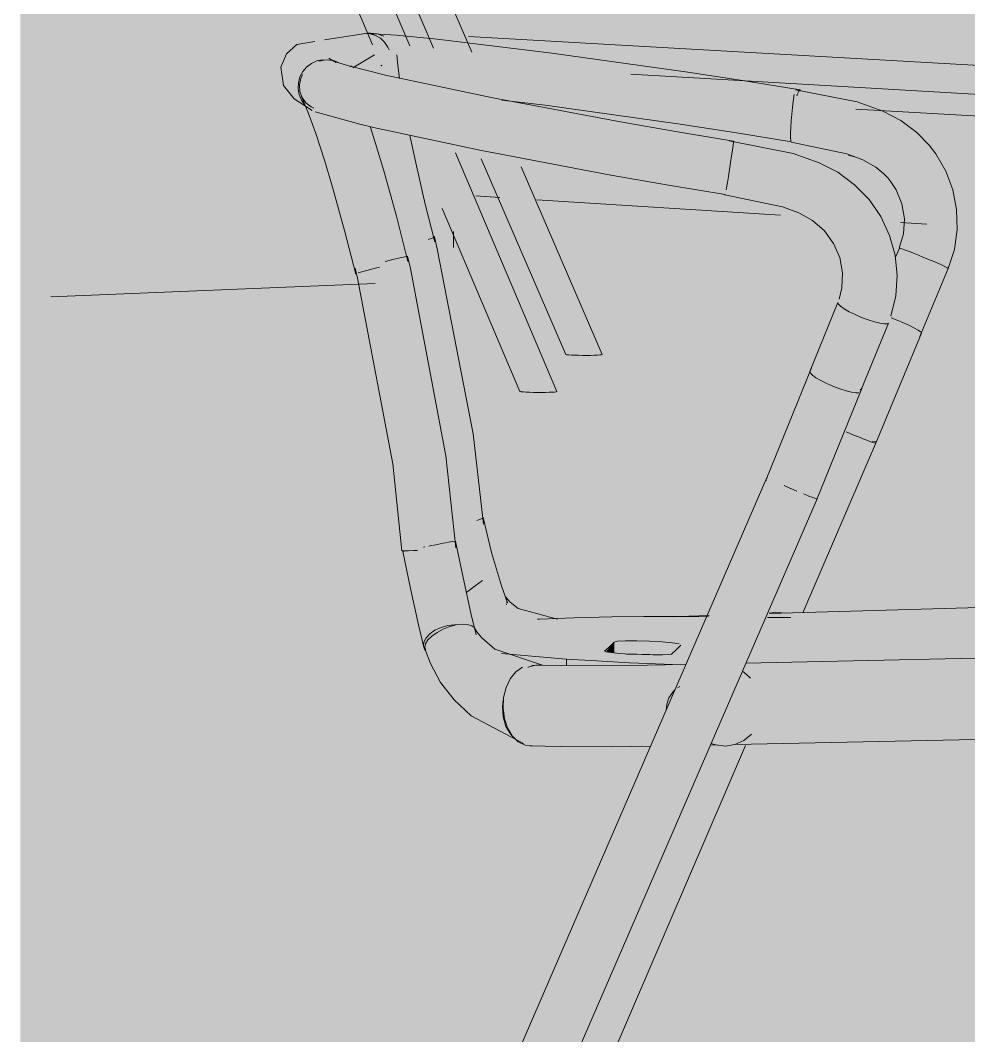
# Model space of a CAD drawing. Header units: inches. Extents: x 30764 to 30770, y -4780 to 4478.
# Drawn here: x 30767.3088 to 30767.34035, y 59.91082 to 59.9446 of the extents above; entities that cross this region are included whole.
import ezdxf

# ---------------------------------------------------------------- set-up
doc = ezdxf.new("R2010")
doc.units = ezdxf.units.IN
doc.header["$MEASUREMENT"] = 0
doc.linetypes.add('Dash 1_16_', pattern=[0.125, 0.0625, -0.0625])
for name, color, linetype, lineweight in [('A-FLOR', 192, 'Continuous', 13), ('A-FLOR-CLRS', 90, 'Dash 1_16_', 9), ('A-GLAZ-CURT', 52, 'Continuous', 9), ('I-FURN', 30, 'Continuous', 9), ('Q-CASE', 31, 'Continuous', 9)]:
    doc.layers.add(name, color=color, linetype=linetype, lineweight=lineweight)

msp = doc.modelspace()

# ---------------------------------------------------------------- hatches: boundary and pattern name
at = {"layer": 'A-FLOR', "lineweight": 5}
h = msp.add_hatch(color=256, dxfattribs=at)
h.paths.add_polyline_path([(30767.382117, 59.939724), (30767.38202, 59.940735), (30767.372515, 59.941277), (30767.372602, 59.940277), (30767.382063, 59.939728)], flags=0)
h.paths.add_polyline_path([(30767.362094, 59.940887), (30767.362094, 59.941872), (30767.359145, 59.942041), (30767.358755, 59.941081), (30767.359545, 59.941035)], flags=0)
h.paths.add_polyline_path([(30767.356632, 59.941204), (30767.357009, 59.942163), (30767.348589, 59.942643), (30767.348716, 59.941664), (30767.356605, 59.941206)], flags=0)
h.paths.add_polyline_path([(30767.34663, 59.941785), (30767.346481, 59.942764), (30767.32371, 59.944064), (30767.323975, 59.943448), (30767.328857, 59.942839), (30767.329565, 59.942776), (30767.346578, 59.941788)], flags=0)
at = {"layer": 'A-GLAZ-CURT', "lineweight": 5, "transparency": 33554458}
msp.add_hatch(color=256, dxfattribs=at).paths.add_polyline_path([(30767.308803, 59.867912), (30767.363064, 59.872536), (30767.363064, 60.079115), (30767.308803, 60.081986), (30767.308803, 59.872348)], flags=0)
at = {"layer": 'I-FURN', "lineweight": 5}
h = msp.add_hatch(color=256, dxfattribs=at)
h.paths.add_polyline_path([(30767.327644, 59.93345), (30767.328158, 59.933475), (30767.325432, 59.939726), (30767.324754, 59.939835), (30767.327508, 59.93345)], flags=0)
h.paths.add_polyline_path([(30767.323817, 59.943539), (30767.320976, 59.950048), (30767.32035, 59.950047), (30767.323124, 59.943616), (30767.323801, 59.943541)], flags=0)
h.paths.add_polyline_path([(30767.319967, 59.952467), (30767.318181, 59.956525), (30767.317658, 59.956288), (30767.319317, 59.952496), (30767.319961, 59.952468)], flags=0)
h = msp.add_hatch(color=256, dxfattribs=at)
h.paths.add_polyline_path([(30767.327508, 59.93345), (30767.324697, 59.939873), (30767.324155, 59.939967), (30767.32699, 59.933472), (30767.327375, 59.933452)], flags=0)
h.paths.add_polyline_path([(30767.323124, 59.943616), (30767.320308, 59.950061), (30767.319797, 59.950072), (30767.322601, 59.943666), (30767.323047, 59.943623)], flags=0)
h.paths.add_polyline_path([(30767.319294, 59.952497), (30767.317658, 59.956288), (30767.317192, 59.956112), (30767.318751, 59.95252), (30767.319271, 59.952498)], flags=0)
h = msp.add_hatch(color=256, dxfattribs=at)
h.paths.add_polyline_path([(30767.326007, 59.932217), (30767.322545, 59.940336), (30767.322389, 59.940332), (30767.322884, 59.93823), (30767.32547, 59.93224), (30767.325871, 59.932219)], flags=0)
h.paths.add_polyline_path([(30767.320526, 59.943783), (30767.32108, 59.943817), (30767.316084, 59.955577), (30767.315965, 59.955488), (30767.315978, 59.955441), (30767.315634, 59.955321), (30767.320522, 59.943792)], flags=0)
h = msp.add_hatch(color=256, dxfattribs=at)
h.paths.add_polyline_path([(30767.326145, 59.932217), (30767.326653, 59.932243), (30767.323253, 59.94018), (30767.32256, 59.940332), (30767.326007, 59.932217)], flags=0)
h.paths.add_polyline_path([(30767.321765, 59.943747), (30767.316642, 59.955727), (30767.316248, 59.955549), (30767.316204, 59.955628), (30767.316096, 59.955549), (30767.321081, 59.943814), (30767.321752, 59.943748)], flags=0)
for points in [[(30767.318053, 59.942521), (30767.318181, 59.942859), (30767.318198, 59.942891), (30767.318328, 59.943044), (30767.318486, 59.943163), (30767.318666, 59.943244), (30767.319041, 59.943278), (30767.319004, 59.943312), (30767.318534, 59.943639), (30767.318599, 59.943906), (30767.319285, 59.94408), (30767.318928, 59.944053), (30767.318483, 59.943987), (30767.317842, 59.943678), (30767.317587, 59.943175), (30767.317517, 59.942897), (30767.317577, 59.942855)], [(30767.319777, 59.943054), (30767.320288, 59.943304), (30767.320596, 59.943446), (30767.320771, 59.943112), (30767.320868, 59.943135), (30767.320877, 59.943245), (30767.321027, 59.943567), (30767.321073, 59.94359), (30767.32092, 59.943869), (30767.320633, 59.944089), (30767.320622, 59.944096), (30767.320445, 59.94415), (30767.319115, 59.944044), (30767.318599, 59.943906), (30767.318534, 59.943639), (30767.319064, 59.943275), (30767.319383, 59.943194), (30767.319776, 59.943054)], [(30767.323148, 59.942967), (30767.32314, 59.943418), (30767.323077, 59.943618), (30767.322981, 59.943782), (30767.322857, 59.9439), (30767.322714, 59.943963), (30767.320724, 59.944133), (30767.320666, 59.944114), (30767.320622, 59.944096), (30767.320853, 59.943933), (30767.321024, 59.943712), (30767.321098, 59.943633), (30767.321127, 59.943693), (30767.321143, 59.943618), (30767.321246, 59.943526), (30767.321408, 59.943116), (30767.323071, 59.942975)], [(30767.331047, 59.941932), (30767.331095, 59.942565), (30767.331046, 59.942838), (30767.33102, 59.942871), (30767.325202, 59.943671), (30767.322714, 59.943963), (30767.322857, 59.9439), (30767.322998, 59.943752), (30767.323094, 59.943565), (30767.323154, 59.943285), (30767.323164, 59.942966), (30767.328204, 59.942339), (30767.329724, 59.942121)], [(30767.320079, 59.941974), (30767.320138, 59.942201), (30767.320312, 59.942499), (30767.320375, 59.942578), (30767.320537, 59.942704), (30767.320713, 59.942775), (30767.320892, 59.942786), (30767.318859, 59.943283), (30767.318666, 59.943244), (30767.318486, 59.943163), (30767.318328, 59.943044), (30767.318181, 59.942859), (30767.318087, 59.942649), (30767.318087, 59.942511), (30767.3181, 59.942507), (30767.318132, 59.942497), (30767.318905, 59.942264)], [(30767.32082, 59.943059), (30767.320858, 59.943117), (30767.320771, 59.943112)], [(30767.32283, 59.94235), (30767.322885, 59.942393), (30767.323004, 59.942552), (30767.323117, 59.942841), (30767.323148, 59.942967), (30767.32136, 59.943119), (30767.321443, 59.942653), (30767.322745, 59.942369)], [(30767.318303, 59.941727), (30767.31827, 59.941784), (30767.318155, 59.941944), (30767.318078, 59.942126), (30767.318052, 59.942494), (30767.318044, 59.942528), (30767.317517, 59.942897), (30767.317486, 59.94282), (30767.317562, 59.942436), (30767.317777, 59.942131), (30767.318122, 59.941839), (30767.31828, 59.941741)], [(30767.328329, 59.940323), (30767.328437, 59.940768), (30767.328591, 59.941096), (30767.32875, 59.941217), (30767.323174, 59.94229), (30767.320892, 59.942786), (30767.320713, 59.942775), (30767.320537, 59.942704), (30767.320312, 59.942499), (30767.320239, 59.942407), (30767.320138, 59.942201), (30767.320079, 59.941974), (30767.324532, 59.94104), (30767.327348, 59.940506)], [(30767.328471, 59.939441), (30767.328403, 59.939469), (30767.328349, 59.939557), (30767.328297, 59.939879), (30767.328329, 59.940323), (30767.322475, 59.941452), (30767.320079, 59.941974), (30767.320067, 59.941743), (30767.3201, 59.941523), (30767.320179, 59.941328), (30767.320355, 59.941131), (30767.320445, 59.941067), (30767.320614, 59.941018), (30767.324534, 59.940187), (30767.327349, 59.93965)], [(30767.337115, 59.940823), (30767.337435, 59.941492), (30767.337506, 59.94157), (30767.33608, 59.94204), (30767.334584, 59.942273), (30767.334515, 59.941903), (30767.334469, 59.941476), (30767.335817, 59.941251)], [(30767.319968, 59.936148), (30767.320015, 59.936179), (30767.320068, 59.936199), (30767.320034, 59.936374), (30767.320112, 59.936391), (30767.32013, 59.936396), (30767.32071, 59.936536), (30767.319931, 59.939395), (30767.319535, 59.940621), (30767.319247, 59.941369), (30767.318702, 59.941566), (30767.318305, 59.941853), (30767.318243, 59.941869), (30767.318667, 59.940746), (30767.319212, 59.938968), (30767.319837, 59.936654), (30767.319964, 59.936162)], [(30767.334442, 59.94056), (30767.334426, 59.940785), (30767.334488, 59.941387), (30767.331047, 59.941932), (30767.330903, 59.941343), (30767.330796, 59.941154), (30767.330749, 59.941144), (30767.334436, 59.940561)], [(30767.320975, 59.936442), (30767.321007, 59.93645), (30767.320981, 59.936588), (30767.321339, 59.936669), (30767.321414, 59.936534), (30767.321387, 59.93668), (30767.321493, 59.936704), (30767.321539, 59.936557), (30767.321645, 59.936571), (30767.321607, 59.936729), (30767.321651, 59.936748), (30767.320932, 59.939423), (30767.320425, 59.941062), (30767.319265, 59.941325), (30767.319674, 59.940198), (30767.320012, 59.939115), (30767.320531, 59.93723), (30767.320727, 59.93653), (30767.320951, 59.936581)], [(30767.336828, 59.939957), (30767.336847, 59.940094), (30767.337115, 59.940823), (30767.335817, 59.941251), (30767.334469, 59.941476), (30767.334438, 59.940573), (30767.334445, 59.940546), (30767.33544, 59.940342), (30767.336826, 59.939957)], [(30767.339673, 59.936341), (30767.339976, 59.937871), (30767.33962, 59.939478), (30767.338804, 59.940699), (30767.33852, 59.940943), (30767.337481, 59.941558), (30767.337292, 59.941218), (30767.337115, 59.940823), (30767.3384, 59.939833), (30767.339021, 59.938337), (30767.33881, 59.936732), (30767.339633, 59.936367)], [(30767.332396, 59.939633), (30767.332531, 59.940577), (30767.328673, 59.941186), (30767.328511, 59.940953), (30767.328375, 59.940553), (30767.328329, 59.940323), (30767.330336, 59.939972)], [(30767.33881, 59.936732), (30767.339021, 59.938337), (30767.3384, 59.939833), (30767.337115, 59.940823), (30767.336828, 59.940006), (30767.336848, 59.939942), (30767.337754, 59.939244), (30767.338192, 59.938101), (30767.338074, 59.93701), (30767.338602, 59.936817), (30767.338673, 59.936788)], [(30767.332232, 59.938802), (30767.332227, 59.939029), (30767.332296, 59.93902), (30767.332396, 59.939633), (30767.328329, 59.940323), (30767.328297, 59.939879), (30767.328349, 59.939557), (30767.328403, 59.939469), (30767.328471, 59.939441), (30767.332231, 59.938803)], [(30767.334988, 59.938873), (30767.33538, 59.939843), (30767.333906, 59.940322), (30767.332528, 59.940533), (30767.332502, 59.940342), (30767.332341, 59.940381), (30767.332255, 59.939539), (30767.333646, 59.93931)], [(30767.33538, 59.939843), (30767.335383, 59.939854), (30767.333906, 59.940322)], [(30767.336605, 59.940031), (30767.336323, 59.940124), (30767.336349, 59.940094)], [(30767.337544, 59.934495), (30767.337683, 59.934526), (30767.337974, 59.936081), (30767.337587, 59.937711), (30767.336728, 59.938957), (30767.336045, 59.939406), (30767.33538, 59.939843), (30767.334988, 59.938873), (30767.336325, 59.937866), (30767.336984, 59.936345), (30767.33679, 59.934714), (30767.3374, 59.934518)], [(30767.334703, 59.938191), (30767.334988, 59.938873), (30767.333646, 59.93931), (30767.332255, 59.939539), (30767.33223, 59.939115), (30767.332308, 59.939091), (30767.332233, 59.938793), (30767.332981, 59.938662), (30767.334567, 59.938237)], [(30767.323619, 59.930755), (30767.323872, 59.930838), (30767.323288, 59.934126), (30767.32258, 59.937391), (30767.32235, 59.937301), (30767.322626, 59.936233), (30767.323274, 59.932992), (30767.323571, 59.931068)], [(30767.337935, 59.934638), (30767.33881, 59.936732), (30767.338049, 59.93701), (30767.337939, 59.936689), (30767.337905, 59.936639), (30767.338024, 59.935911), (30767.337968, 59.935529), (30767.337778, 59.934701), (30767.33792, 59.934644)], [(30767.322014, 59.929952), (30767.32296, 59.930101), (30767.322386, 59.933437), (30767.321687, 59.936748), (30767.320951, 59.936581), (30767.320975, 59.936442), (30767.320785, 59.936388), (30767.321581, 59.932468), (30767.321729, 59.931609)], [(30767.338687, 59.934106), (30767.338758, 59.934228), (30767.33879, 59.934228), (30767.339673, 59.936341), (30767.3394, 59.936479), (30767.33881, 59.936732), (30767.337935, 59.934638), (30767.338146, 59.934548), (30767.338078, 59.934384), (30767.338674, 59.934113)], [(30767.32121, 59.929842), (30767.322014, 59.929952), (30767.321446, 59.933256), (30767.320748, 59.936388), (30767.320527, 59.936332), (30767.320476, 59.936473), (30767.320309, 59.936436), (30767.320327, 59.936278), (30767.319991, 59.936162), (30767.320739, 59.932468), (30767.321196, 59.929843)], [(30767.335851, 59.93242), (30767.33679, 59.934714), (30767.336212, 59.934999), (30767.336019, 59.935155), (30767.335983, 59.935155), (30767.335082, 59.932866), (30767.335274, 59.932708), (30767.335711, 59.932481)], [(30767.336605, 59.9322), (30767.336744, 59.932231), (30767.337641, 59.934498), (30767.3374, 59.934518), (30767.33679, 59.934714), (30767.335851, 59.93242), (30767.33646, 59.932222)], [(30767.336409, 59.930849), (30767.337976, 59.934622), (30767.337778, 59.934701), (30767.337697, 59.934391), (30767.33629, 59.930899), (30767.336339, 59.930879)], [(30767.337261, 59.930528), (30767.338758, 59.934228), (30767.338382, 59.93444), (30767.337976, 59.934622), (30767.336409, 59.930849), (30767.337224, 59.930535)], [(30767.334434, 59.929018), (30767.335851, 59.932503), (30767.335448, 59.932702), (30767.335183, 59.932899), (30767.335127, 59.932979), (30767.333668, 59.929387), (30767.33372, 59.929312), (30767.333742, 59.929343), (30767.333841, 59.929253), (30767.333866, 59.92928), (30767.334433, 59.929018)], [(30767.323988, 59.927771), (30767.32406, 59.927783), (30767.324038, 59.927974), (30767.324188, 59.928063), (30767.324074, 59.929338), (30767.323872, 59.930838), (30767.323724, 59.930781), (30767.323619, 59.930755), (30767.323723, 59.930006), (30767.323934, 59.928231)], [(30767.321591, 59.926947), (30767.321894, 59.926957), (30767.321892, 59.927002), (30767.322319, 59.927113), (30767.322136, 59.929006), (30767.322014, 59.929952), (30767.321197, 59.929838), (30767.321455, 59.927544), (30767.321518, 59.926948)], [(30767.322321, 59.927089), (30767.323266, 59.927272), (30767.323102, 59.929005), (30767.32296, 59.930101), (30767.322244, 59.929986), (30767.322014, 59.929952), (30767.322206, 59.928468), (30767.322319, 59.927113)], [(30767.318398, 59.892006), (30767.334369, 59.928894), (30767.333692, 59.929233), (30767.333602, 59.929288), (30767.318493, 59.894392), (30767.317507, 59.892081), (30767.317663, 59.892047), (30767.318182, 59.892011)], [(30767.318618, 59.892005), (30767.319416, 59.892055), (30767.319458, 59.892073), (30767.335236, 59.928616), (30767.334964, 59.928677), (30767.334808, 59.928726), (30767.334798, 59.92873), (30767.334367, 59.928889), (30767.318398, 59.892006)], [(30767.324856, 59.924958), (30767.324987, 59.925205), (30767.324581, 59.926442), (30767.324163, 59.928026), (30767.324147, 59.927804), (30767.324046, 59.927781), (30767.323965, 59.92795), (30767.324285, 59.925657), (30767.324425, 59.925386), (30767.324614, 59.925159), (30767.324855, 59.924958)], [(30767.323911, 59.924378), (30767.32326, 59.92727), (30767.323134, 59.927231), (30767.32313, 59.927031), (30767.323051, 59.927231), (30767.322979, 59.927218), (30767.322979, 59.927019), (30767.322468, 59.926991), (30767.323024, 59.924461), (30767.323685, 59.924499), (30767.32389, 59.924398), (30767.323908, 59.924383)], [(30767.322217, 59.923774), (30767.322229, 59.923913), (30767.3223, 59.924054), (30767.322424, 59.924188), (30767.322799, 59.924399), (30767.323024, 59.924461), (30767.322447, 59.926985), (30767.321528, 59.926925), (30767.322209, 59.923812)], [(30767.324987, 59.925205), (30767.324987, 59.925284), (30767.324455, 59.926985), (30767.324743, 59.925949), (30767.324984, 59.925215)], [(30767.32482, 59.923539), (30767.325277, 59.923806), (30767.32565, 59.924144), (30767.326033, 59.924678), (30767.325983, 59.924678), (30767.325362, 59.924714), (30767.324725, 59.925066), (30767.324567, 59.925213), (30767.324335, 59.925558), (30767.324239, 59.925783), (30767.324176, 59.925955), (30767.32365, 59.925562), (30767.323975, 59.924297), (30767.324342, 59.923876), (30767.324622, 59.923668), (30767.324818, 59.923541)], [(30767.325934, 59.92467), (30767.325968, 59.924678), (30767.326151, 59.924717), (30767.325381, 59.925022), (30767.324974, 59.925384), (30767.324987, 59.925337), (30767.324997, 59.925065), (30767.324968, 59.925032), (30767.324989, 59.924894), (30767.325423, 59.924699), (30767.325867, 59.924674)], [(30767.337297, 59.924704), (30767.339619, 59.924753), (30767.342299, 59.924821), (30767.348334, 59.925192), (30767.348274, 59.925272), (30767.333714, 59.924851), (30767.333664, 59.924739), (30767.337382, 59.924705)], [(30767.3317, 59.924755), (30767.331719, 59.924797), (30767.331156, 59.924758)], [(30767.333717, 59.924856), (30767.334263, 59.924874), (30767.333934, 59.924904), (30767.333721, 59.924864)], [(30767.322304, 59.923608), (30767.322276, 59.923812), (30767.322335, 59.923934), (30767.322497, 59.924112), (30767.32287, 59.924343), (30767.323087, 59.924469), (30767.322799, 59.924399), (30767.322424, 59.924188), (30767.322247, 59.923949), (30767.322221, 59.923812), (30767.322249, 59.92369), (30767.322285, 59.923627)], [(30767.324846, 59.921768), (30767.324991, 59.922452), (30767.325136, 59.922731), (30767.325217, 59.922723), (30767.325456, 59.922944), (30767.325743, 59.923116), (30767.325949, 59.923161), (30767.324761, 59.923481), (30767.323974, 59.923959), (30767.323468, 59.924504), (30767.323471, 59.924479), (30767.323298, 59.924483), (30767.32287, 59.924343), (30767.322496, 59.924112), (30767.322365, 59.923982), (30767.322865, 59.922995), (30767.323691, 59.922257), (30767.324151, 59.922062)], [(30767.326166, 59.923139), (30767.325223, 59.923376), (30767.324696, 59.92362), (30767.324317, 59.923897), (30767.324195, 59.924005), (30767.323821, 59.924456), (30767.323685, 59.924499), (30767.323517, 59.924499), (30767.324098, 59.92386), (30767.324843, 59.923434), (30767.326046, 59.92314)], [(30767.325328, 59.920634), (30767.325091, 59.920891), (30767.324913, 59.921266), (30767.324864, 59.921457), (30767.324846, 59.921768), (30767.323691, 59.922257), (30767.322865, 59.922995), (30767.322365, 59.923982), (30767.322259, 59.923737), (30767.322452, 59.923182), (30767.322746, 59.92263), (30767.323157, 59.922082), (30767.323603, 59.921633), (30767.32457, 59.920966), (30767.325322, 59.920636)], [(30767.328562, 59.923546), (30767.328562, 59.923913), (30767.328287, 59.923588), (30767.328516, 59.923551)], [(30767.330114, 59.923478), (30767.330478, 59.923506), (30767.33078, 59.923814), (30767.330614, 59.923866), (30767.330161, 59.923918), (30767.328939, 59.923955), (30767.328562, 59.923913), (30767.328562, 59.923546), (30767.329314, 59.923513), (30767.330112, 59.923478)], [(30767.326974, 59.923128), (30767.326974, 59.923347), (30767.324968, 59.923474), (30767.325544, 59.923271), (30767.326301, 59.923136), (30767.32687, 59.923129)], [(30767.328215, 59.921685), (30767.330138, 59.921713), (30767.330151, 59.922691), (30767.33021, 59.923079), (30767.330249, 59.923147), (30767.327356, 59.923124), (30767.325845, 59.92311), (30767.325505, 59.923076), (30767.325287, 59.922921), (30767.325102, 59.922689), (30767.324965, 59.922397), (30767.324883, 59.922064), (30767.324864, 59.921713), (30767.327354, 59.921685)], [(30767.327827, 59.923117), (30767.330154, 59.923179), (30767.326974, 59.923347), (30767.326974, 59.923128), (30767.32756, 59.923121)], [(30767.332267, 59.921653), (30767.333296, 59.921782), (30767.333204, 59.922399), (30767.3332, 59.922411), (30767.33318, 59.922463), (30767.333061, 59.92263), (30767.333107, 59.922685), (30767.332987, 59.922809), (30767.332828, 59.922938), (30767.332308, 59.921747)], [(30767.33029, 59.921638), (30767.33054, 59.922273), (30767.330508, 59.922246), (30767.330383, 59.922059), (30767.330297, 59.921718)], [(30767.32516, 59.920803), (30767.324965, 59.921196), (30767.324884, 59.92156), (30767.324864, 59.921713), (30767.324884, 59.921366), (30767.325012, 59.921022), (30767.325122, 59.920839)], [(30767.327919, 59.920429), (30767.329796, 59.920484), (30767.330156, 59.921368), (30767.330138, 59.921713), (30767.32643, 59.921685), (30767.324864, 59.921713), (30767.324908, 59.921368), (30767.325012, 59.921053), (30767.325169, 59.920789), (30767.325368, 59.920594), (30767.325596, 59.920481), (30767.325837, 59.920459), (30767.327356, 59.920436)], [(30767.332261, 59.920453), (30767.332579, 59.920499), (30767.332958, 59.920707), (30767.333153, 59.920893), (30767.33328, 59.921404), (30767.33329, 59.921467), (30767.333273, 59.921779), (30767.332267, 59.921653), (30767.331796, 59.92056), (30767.332194, 59.920468)]]:
    msp.add_hatch(color=256, dxfattribs=at).paths.add_polyline_path(points, flags=0)
h = msp.add_hatch(color=256, dxfattribs=at)
h.paths.add_polyline_path([(30767.322411, 59.937111), (30767.32255, 59.937179), (30767.322534, 59.937365), (30767.322548, 59.937391), (30767.321782, 59.940673), (30767.321732, 59.940761), (30767.321409, 59.940833), (30767.322169, 59.938011)], flags=0)
h.paths.add_polyline_path([(30767.321418, 59.942659), (30767.32131, 59.943351), (30767.321205, 59.943536), (30767.321153, 59.943567), (30767.321075, 59.943567), (30767.321075, 59.943524), (30767.321027, 59.943519), (30767.321025, 59.943427), (30767.320868, 59.943208), (30767.320836, 59.942983), (30767.320921, 59.942768), (30767.321394, 59.942665)], flags=0)
h.paths.add_polyline_path([(30767.320892, 59.944056), (30767.320892, 59.944071), (30767.320623, 59.944155), (30767.320729, 59.944107), (30767.320729, 59.944095), (30767.320784, 59.944072)], flags=0)
h = msp.add_hatch(color=256, dxfattribs=at)
h.paths.add_polyline_path([(30767.32365, 59.925562), (30767.32393, 59.925786), (30767.32418, 59.926008), (30767.323843, 59.928992), (30767.323572, 59.931059), (30767.323071, 59.934045), (30767.322534, 59.936623), (30767.321977, 59.938729), (30767.321748, 59.939644), (30767.321416, 59.940831), (30767.320464, 59.941009), (30767.321221, 59.938421), (30767.321973, 59.935423), (30767.322529, 59.932625), (30767.323027, 59.929613), (30767.323216, 59.92792), (30767.323331, 59.927046), (30767.323649, 59.925564)], flags=0)
h.paths.add_polyline_path([(30767.320881, 59.942778), (30767.32076, 59.943135), (30767.320592, 59.943443), (30767.319894, 59.943025), (30767.320827, 59.942792)], flags=0)
h = msp.add_hatch(color=256, dxfattribs=at)
h.paths.add_polyline_path([(30767.318572, 59.941681), (30767.318264, 59.942054), (30767.318169, 59.942322), (30767.318105, 59.942532), (30767.318087, 59.942447), (30767.318102, 59.94223), (30767.318245, 59.941935), (30767.318381, 59.941794), (30767.318478, 59.941719)], flags=0)
h.paths.add_polyline_path([(30767.319481, 59.943149), (30767.319459, 59.943166), (30767.319134, 59.943266), (30767.319268, 59.943213), (30767.319432, 59.943164)], flags=0)
h = msp.add_hatch(color=256, dxfattribs=at)
h.paths.add_polyline_path([(30767.330749, 59.941144), (30767.330822, 59.941187), (30767.330903, 59.941343), (30767.331031, 59.941843), (30767.331006, 59.941937), (30767.325544, 59.942687), (30767.323148, 59.942967), (30767.323004, 59.942552), (30767.322885, 59.942338), (30767.324694, 59.941969), (30767.327759, 59.941572), (30767.330683, 59.941154)], flags=0)
h.paths.add_polyline_path([(30767.324578, 59.941999), (30767.324578, 59.941999), (30767.324649, 59.941989)], flags=0)
h = msp.add_hatch(color=256, dxfattribs=at)
h.paths.add_polyline_path([(30767.334488, 59.941387), (30767.334663, 59.942151), (30767.334738, 59.942283), (30767.33102, 59.942871), (30767.331058, 59.942822), (30767.331095, 59.942565), (30767.331077, 59.941927), (30767.333037, 59.941623)], flags=0)
h.paths.add_polyline_path([(30767.332874, 59.942558), (30767.332874, 59.942558), (30767.331816, 59.942687)], flags=0)
h = msp.add_hatch(color=256, dxfattribs=at)
h.paths.add_polyline_path([(30767.320614, 59.941018), (30767.320355, 59.941131), (30767.320296, 59.941172), (30767.320179, 59.941328), (30767.3201, 59.941523), (30767.320067, 59.941743), (30767.320079, 59.941974), (30767.318142, 59.942494), (30767.31818, 59.942264), (30767.318362, 59.941904), (30767.318716, 59.941555), (30767.318907, 59.94147), (30767.320162, 59.94113)], flags=0)
h.paths.add_polyline_path([(30767.318292, 59.941765), (30767.318132, 59.942149), (30767.318096, 59.942319), (30767.318053, 59.942521), (30767.31806, 59.942229), (30767.318124, 59.942019), (30767.318262, 59.941795), (30767.31827, 59.941784)], flags=0)
h = msp.add_hatch(color=256, dxfattribs=at)
h.paths.add_polyline_path([(30767.339724, 59.936594), (30767.339959, 59.937571), (30767.339918, 59.937447), (30767.339815, 59.937058)], flags=0)
h.paths.add_polyline_path([(30767.339934, 59.938087), (30767.339808, 59.938868), (30767.339847, 59.938636), (30767.339918, 59.938164)], flags=0)
h.paths.add_polyline_path([(30767.339545, 59.93959), (30767.339238, 59.940108), (30767.339313, 59.939986), (30767.339495, 59.939665)], flags=0)
h = msp.add_hatch(color=256, dxfattribs=at)
h.paths.add_polyline_path([(30767.33777, 59.934985), (30767.337967, 59.935944), (30767.337912, 59.935581), (30767.337787, 59.935081)], flags=0)
h.paths.add_polyline_path([(30767.337944, 59.936234), (30767.337807, 59.937088), (30767.337683, 59.937434), (30767.337912, 59.936377)], flags=0)
h.paths.add_polyline_path([(30767.336728, 59.938957), (30767.336272, 59.939336), (30767.335481, 59.939777), (30767.336628, 59.939029)], flags=0)
h.paths.add_polyline_path([(30767.337631, 59.937661), (30767.337184, 59.938417), (30767.336897, 59.938712), (30767.337608, 59.937692)], flags=0)
h = msp.add_hatch(color=256, dxfattribs=at)
h.paths.add_polyline_path([(30767.336019, 59.935155), (30767.336034, 59.93521), (30767.33609, 59.935403)], flags=0)
h.paths.add_polyline_path([(30767.33679, 59.934714), (30767.336984, 59.936345), (30767.336325, 59.937866), (30767.334988, 59.938873), (30767.334724, 59.93818), (30767.334962, 59.938009), (30767.3357, 59.937404), (30767.33614, 59.936356), (30767.336019, 59.935155), (30767.336212, 59.934999), (30767.336574, 59.934807)], flags=0)
h = msp.add_hatch(color=256, dxfattribs=at)
h.paths.add_polyline_path([(30767.335239, 59.928616), (30767.335285, 59.928626), (30767.336798, 59.932344), (30767.336741, 59.932307), (30767.336475, 59.932312), (30767.336071, 59.932419), (30767.335843, 59.932481), (30767.334434, 59.929018), (30767.335268, 59.928687)], flags=0)
h.paths.add_polyline_path([(30767.336042, 59.932347), (30767.336035, 59.932354), (30767.336071, 59.932419)], flags=0)
h = msp.add_hatch(color=256, dxfattribs=at)
h.paths.add_polyline_path([(30767.321035, 59.895102), (30767.33195, 59.920455), (30767.331799, 59.920417), (30767.320844, 59.895106)], flags=0)
h.paths.add_polyline_path([(30767.333724, 59.924862), (30767.333864, 59.924902), (30767.336427, 59.930854), (30767.336286, 59.930918), (30767.334695, 59.927107), (30767.333728, 59.924872)], flags=0)
h = msp.add_hatch(color=256, dxfattribs=at)
h.paths.add_polyline_path([(30767.321248, 59.895101), (30767.322002, 59.895149), (30767.322037, 59.895165), (30767.3329, 59.920474), (30767.332402, 59.92043), (30767.33218, 59.920435), (30767.331945, 59.920444), (30767.321035, 59.895102)], flags=0)
h.paths.add_polyline_path([(30767.334273, 59.924869), (30767.334833, 59.924885), (30767.337246, 59.930575), (30767.337014, 59.930629), (30767.336427, 59.930854), (30767.333896, 59.924894), (30767.333936, 59.924902), (30767.334266, 59.924872)], flags=0)
h = msp.add_hatch(color=256, dxfattribs=at)
h.paths.add_polyline_path([(30767.330777, 59.923158), (30767.330958, 59.923162), (30767.3317, 59.924755), (30767.328478, 59.924747), (30767.326064, 59.924663), (30767.325532, 59.924038), (30767.325113, 59.923699), (30767.324845, 59.923533), (30767.327358, 59.923322), (30767.33025, 59.923175), (30767.330665, 59.923162)], flags=0)
h.paths.add_polyline_path([(30767.33295, 59.923203), (30767.347701, 59.923566), (30767.349518, 59.923753), (30767.349298, 59.923816), (30767.349286, 59.923924), (30767.34941, 59.924119), (30767.349717, 59.924462), (30767.350118, 59.924808), (30767.35055, 59.925071), (30767.35087, 59.925191), (30767.350869, 59.925237), (30767.350626, 59.925283), (30767.349689, 59.925288), (30767.341792, 59.924808), (30767.337429, 59.924701), (30767.333653, 59.924715), (30767.332986, 59.923275)], flags=0)
h.paths.add_polyline_path([(30767.32985, 59.923485), (30767.328736, 59.923535), (30767.328243, 59.923612), (30767.328675, 59.92394), (30767.329538, 59.923949), (30767.330505, 59.923885), (30767.330768, 59.923802), (30767.330469, 59.923512), (30767.330162, 59.923485)], flags=0)
h = msp.add_hatch(color=256, dxfattribs=at)
h.paths.add_polyline_path([(30767.330138, 59.921713), (30767.3303, 59.921717), (30767.330327, 59.921887), (30767.330417, 59.922104), (30767.330677, 59.922522), (30767.330957, 59.923163), (30767.330249, 59.923147), (30767.33021, 59.923079), (30767.330151, 59.922691), (30767.330131, 59.922057)], flags=0)
h.paths.add_polyline_path([(30767.333296, 59.921782), (30767.346566, 59.922094), (30767.346629, 59.923022), (30767.346702, 59.923322), (30767.346833, 59.923512), (30767.332938, 59.923188), (30767.332828, 59.922938), (30767.3331, 59.922677), (30767.333286, 59.922066), (30767.333268, 59.922066), (30767.333291, 59.921842)], flags=0)
h = msp.add_hatch(color=256, dxfattribs=at)
h.paths.add_polyline_path([(30767.331768, 59.920487), (30767.331836, 59.920522), (30767.331773, 59.920498), (30767.331771, 59.920493)], flags=0)
h.paths.add_polyline_path([(30767.332595, 59.920505), (30767.346912, 59.920825), (30767.346758, 59.920949), (30767.346628, 59.921425), (30767.346566, 59.92207), (30767.333296, 59.921782), (30767.333246, 59.92118), (30767.333154, 59.920898), (30767.333123, 59.920856), (30767.333123, 59.920848), (30767.332874, 59.920633), (30767.332617, 59.920515)], flags=0)
h.paths.add_polyline_path([(30767.330159, 59.921327), (30767.330291, 59.921717), (30767.330138, 59.921713), (30767.330156, 59.921368)], flags=0)
at = {"layer": 'Q-CASE', "lineweight": 5}
h = msp.add_hatch(color=256, dxfattribs=at)
h.paths.add_polyline_path([(30767.309816, 59.935393), (30767.320607, 59.935843), (30767.319763, 59.938954), (30767.319333, 59.940331), (30767.31894, 59.941323), (30767.318567, 59.94159), (30767.318341, 59.941851), (30767.318203, 59.942102), (30767.318155, 59.942443), (30767.318175, 59.942485), (30767.318238, 59.94277), (30767.318522, 59.943288), (30767.3192, 59.943599), (30767.320379, 59.943737), (30767.320573, 59.94377), (30767.317873, 59.950123), (30767.317773, 59.950112), (30767.317345, 59.950148), (30767.309816, 59.950444), (30767.309816, 59.93547)], flags=0)
h.paths.add_polyline_path([(30767.323209, 59.937035), (30767.323182, 59.937632), (30767.32293, 59.938164), (30767.323182, 59.937145)], flags=0)
h.paths.add_polyline_path([(30767.322597, 59.943647), (30767.31983, 59.950059), (30767.319128, 59.950053), (30767.321823, 59.943713), (30767.322424, 59.943664)], flags=0)
h.paths.add_polyline_path([(30767.323209, 59.945021), (30767.323209, 59.950466), (30767.322749, 59.950238), (30767.322031, 59.950008), (30767.321063, 59.949994), (30767.322817, 59.945929)], flags=0)
h.paths.add_polyline_path([(30767.323209, 59.952371), (30767.323188, 59.962565), (30767.317003, 59.961543), (30767.31672, 59.960889), (30767.316806, 59.960154), (30767.318746, 59.955362), (30767.320003, 59.952449), (30767.321823, 59.952401), (30767.323104, 59.952375)], flags=0)
h.paths.add_polyline_path([(30767.318776, 59.952502), (30767.316677, 59.957468), (30767.315752, 59.959892), (30767.315609, 59.960653), (30767.315613, 59.961059), (30767.315316, 59.960784), (30767.315065, 59.960149), (30767.315211, 59.959317), (30767.318073, 59.952533)], flags=0)
h.paths.add_polyline_path([(30767.316825, 59.952587), (30767.31411, 59.959064), (30767.313934, 59.959884), (30767.313959, 59.960257), (30767.31403, 59.960645), (30767.314205, 59.961109), (30767.314422, 59.961468), (30767.314868, 59.961965), (30767.315576, 59.962364), (30767.31676, 59.962776), (30767.317337, 59.963074), (30767.318212, 59.963335), (30767.323209, 59.96409), (30767.323209, 59.967107), (30767.309816, 59.96682), (30767.309855, 59.952891), (30767.316743, 59.952591)], flags=0)

# ---------------------------------------------------------------- linework, layer by layer
at = {"layer": 'A-FLOR'}
for p, q in [((30767.32371, 59.944064), (30767.346481, 59.942764)), ((30767.34663, 59.941785), (30767.329117, 59.942802))]:
    msp.add_line(p, q, dxfattribs=at)
at = {"layer": 'A-FLOR-CLRS', "linetype": 'Continuous'}
for p, q in [((30767.336604, 59.941646), (30767.346679, 59.941053)), ((30767.323952, 59.938753), (30767.324753, 59.938703)), ((30767.325987, 59.938626), (30767.334094, 59.938119)), ((30767.338088, 59.93787), (30767.338958, 59.937815))]:
    msp.add_line(p, q, dxfattribs=at)
at = {"layer": 'I-FURN'}
for p, q in [((30767.316647, 59.955798), (30767.321766, 59.943748)), ((30767.320523, 59.943783), (30767.315606, 59.95536)), ((30767.322554, 59.943671), (30767.319788, 59.950084)), ((30767.321012, 59.95005), (30767.32382, 59.943539)), ((30767.320291, 59.944164), (30767.318924, 59.943945)), ((30767.320445, 59.94415), (30767.320262, 59.944162)), ((30767.318796, 59.943252), (30767.31873, 59.943234)), ((30767.318906, 59.943273), (30767.318796, 59.943252)), ((30767.319821, 59.943081), (30767.319773, 59.943052)), ((30767.334663, 59.942151), (30767.334642, 59.942089)), ((30767.334763, 59.942261), (30767.334745, 59.942283)), ((30767.323277, 59.940192), (30767.326652, 59.932246)), ((30767.326948, 59.933483), (30767.32414, 59.939993)), ((30767.325464, 59.939726), (30767.328159, 59.933479)), ((30767.332237, 59.938789), (30767.332233, 59.938793)), ((30767.325421, 59.932252), (30767.322837, 59.938336)), ((30767.32258, 59.937391), (30767.322567, 59.937404)), ((30767.337932, 59.93674), (30767.338048, 59.937017)), ((30767.338063, 59.937013), (30767.338047, 59.937014)), ((30767.338047, 59.937014), (30767.338049, 59.93701)), ((30767.338132, 59.936994), (30767.338063, 59.937013)), ((30767.338251, 59.936952), (30767.338132, 59.936994)), ((30767.338411, 59.936892), (30767.338251, 59.936952)), ((30767.321687, 59.936748), (30767.321689, 59.936749)), ((30767.338602, 59.936817), (30767.338411, 59.936892)), ((30767.33881, 59.936732), (30767.338602, 59.936817)), ((30767.339022, 59.936644), (30767.33881, 59.936732)), ((30767.339223, 59.936557), (30767.339022, 59.936644)), ((30767.339673, 59.936335), (30767.338729, 59.934078)), ((30767.3394, 59.936479), (30767.339223, 59.936557)), ((30767.339539, 59.936414), (30767.3394, 59.936479)), ((30767.339633, 59.936367), (30767.339539, 59.936414)), ((30767.339673, 59.936341), (30767.339633, 59.936367)), ((30767.319976, 59.936162), (30767.319968, 59.936148)), ((30767.335068, 59.932919), (30767.336004, 59.935208)), ((30767.337777, 59.934701), (30767.337976, 59.934622)), ((30767.337682, 59.934525), (30767.336742, 59.93223)), ((30767.338758, 59.934228), (30767.338784, 59.934193)), ((30767.338782, 59.934191), (30767.337261, 59.93053)), ((30767.328158, 59.933475), (30767.328153, 59.933482)), ((30767.335123, 59.933034), (30767.333612, 59.92932)), ((30767.33508, 59.932868), (30767.335068, 59.932917)), ((30767.326653, 59.932243), (30767.326653, 59.932246)), ((30767.336801, 59.932351), (30767.335286, 59.92863)), ((30767.336701, 59.932203), (30767.336605, 59.9322)), ((30767.336741, 59.932307), (30767.336798, 59.932344)), ((30767.32421, 59.927837), (30767.323873, 59.930845)), ((30767.336409, 59.930849), (30767.336279, 59.930904)), ((30767.336621, 59.930762), (30767.336422, 59.930844)), ((30767.337287, 59.930585), (30767.334833, 59.924885)), ((30767.336821, 59.930682), (30767.336634, 59.930757)), ((30767.336996, 59.930615), (30767.336834, 59.930677)), ((30767.337133, 59.930565), (30767.337007, 59.930611)), ((30767.337243, 59.930575), (30767.337153, 59.93059)), ((30767.337287, 59.930583), (30767.337246, 59.930575)), ((30767.321501, 59.926951), (30767.321193, 59.929842)), ((30767.323287, 59.927051), (30767.322961, 59.930103)), ((30767.317498, 59.892096), (30767.33365, 59.929405)), ((30767.333626, 59.929289), (30767.333615, 59.929322)), ((30767.333666, 59.929388), (30767.333651, 59.929404)), ((30767.334425, 59.929022), (30767.334213, 59.929116)), ((30767.334433, 59.929018), (30767.334425, 59.929022)), ((30767.334641, 59.928929), (30767.334434, 59.929018)), ((30767.335027, 59.928772), (30767.334855, 59.92884)), ((30767.33531, 59.928682), (30767.31946, 59.892077)), ((30767.33517, 59.928718), (30767.335028, 59.928771)), ((30767.335311, 59.928682), (30767.335309, 59.92868)), ((30767.324187, 59.928038), (30767.3242, 59.928063)), ((30767.322398, 59.927104), (30767.322443, 59.927113)), ((30767.322443, 59.927113), (30767.322551, 59.927134)), ((30767.321528, 59.926925), (30767.321568, 59.926934)), ((30767.322215, 59.927067), (30767.322256, 59.927076)), ((30767.324972, 59.92515), (30767.324985, 59.925191)), ((30767.333713, 59.924859), (30767.348261, 59.925275)), ((30767.331722, 59.924801), (30767.330696, 59.924767)), ((30767.333934, 59.924904), (30767.333715, 59.924874)), ((30767.334263, 59.924874), (30767.333934, 59.924904)), ((30767.326076, 59.924678), (30767.326012, 59.924676)), ((30767.334433, 59.924724), (30767.333661, 59.924731)), ((30767.322217, 59.923774), (30767.322266, 59.923647)), ((30767.332941, 59.923209), (30767.346854, 59.923515)), ((30767.326017, 59.923144), (30767.325961, 59.92314)), ((30767.326107, 59.923143), (30767.326017, 59.923144)), ((30767.326974, 59.923347), (30767.326974, 59.923128)), ((30767.330259, 59.923151), (30767.33096, 59.923166)), ((30767.330664, 59.922385), (30767.330746, 59.922438)), ((30767.32487, 59.921974), (30767.324846, 59.921768)), ((30767.346904, 59.92081), (30767.33258, 59.920502)), ((30767.332934, 59.920475), (30767.322037, 59.895167)), ((30767.331983, 59.920489), (30767.331759, 59.920484)), ((30767.331988, 59.920486), (30767.331778, 59.920537)), ((30767.332261, 59.920453), (30767.331939, 59.920498))]:
    msp.add_line(p, q, dxfattribs=at)
for points in [[(30767.322669, 59.943971, 0), (30767.32132, 59.944101, 0), (30767.320332, 59.944163, 0)], [(30767.320358, 59.944169, 0), (30767.320452, 59.944175, 0), (30767.32068, 59.944149, 0), (30767.320892, 59.944071, 0)], [(30767.321069, 59.943615, 0), (30767.321027, 59.943708, 0), (30767.32092, 59.943869, 0), (30767.320783, 59.944, 0), (30767.320622, 59.944096, 0), (30767.320445, 59.94415, 0)], [(30767.318597, 59.943892, 0), (30767.318003, 59.943797, 0), (30767.317658, 59.943486, 0), (30767.317472, 59.943042, 0)], [(30767.33101, 59.942874, 0), (30767.326484, 59.943509, 0), (30767.322669, 59.943971, 0)], [(30767.319067, 59.94334, 0), (30767.319102, 59.943314, 0), (30767.319308, 59.943199, 0)], [(30767.319867, 59.943014, 0), (30767.320202, 59.943221, 0), (30767.320589, 59.943446, 0)], [(30767.321324, 59.94345, 0), (30767.32136, 59.943092, 0), (30767.321421, 59.942659, 0)], [(30767.317472, 59.943042, 0), (30767.31756, 59.942432, 0), (30767.317909, 59.941985, 0), (30767.318511, 59.9416, 0)], [(30767.319054, 59.943277, 0), (30767.318859, 59.943283, 0), (30767.318666, 59.943244, 0), (30767.318486, 59.943163, 0), (30767.318328, 59.943044, 0), (30767.318198, 59.942891, 0), (30767.318105, 59.942714, 0), (30767.318053, 59.942521, 0)], [(30767.319459, 59.943166, 0), (30767.319252, 59.94325, 0), (30767.319026, 59.94328, 0), (30767.318909, 59.943273, 0)], [(30767.319213, 59.943239, 0), (30767.319731, 59.94308, 0), (30767.32095, 59.942777, 0)], [(30767.31819, 59.942793, 0), (30767.318132, 59.942663, 0), (30767.318087, 59.942447, 0), (30767.318102, 59.94223, 0)], [(30767.32095, 59.942777, 0), (30767.324528, 59.942017, 0), (30767.328766, 59.941217, 0)], [(30767.334744, 59.942283, 0), (30767.332834, 59.942594, 0), (30767.33101, 59.942874, 0)], [(30767.318053, 59.942521, 0), (30767.318044, 59.942322, 0), (30767.318078, 59.942126, 0), (30767.318155, 59.941944, 0), (30767.31827, 59.941784, 0)], [(30767.318102, 59.94223, 0), (30767.318177, 59.942027, 0), (30767.318305, 59.941853, 0), (30767.318478, 59.941719, 0), (30767.318568, 59.941674, 0)], [(30767.318157, 59.942062, 0), (30767.318394, 59.9415, 0), (30767.318636, 59.940827, 0), (30767.318932, 59.939914, 0), (30767.319193, 59.939045, 0), (30767.319592, 59.937606, 0), (30767.319963, 59.936152, 0)], [(30767.334469, 59.941476, 0), (30767.334491, 59.941699, 0), (30767.334515, 59.941903, 0), (30767.334532, 59.942029, 0)], [(30767.334533, 59.94203, 0), (30767.334539, 59.942074, 0), (30767.334549, 59.942129, 0)], [(30767.334596, 59.942289, 0), (30767.336643, 59.941884, 0), (30767.337503, 59.941572, 0)], [(30767.334738, 59.942283, 0), (30767.334704, 59.942245, 0), (30767.334673, 59.942178, 0)], [(30767.330758, 59.941142, 0), (30767.326261, 59.941771, 0), (30767.324823, 59.941944, 0)], [(30767.318609, 59.941558, 0), (30767.320096, 59.941137, 0), (30767.320553, 59.941029, 0)], [(30767.334434, 59.94059, 0), (30767.334429, 59.940692, 0), (30767.33443, 59.940842, 0), (30767.334437, 59.941032, 0), (30767.334451, 59.941248, 0), (30767.334469, 59.941476, 0)], [(30767.337503, 59.941572, 0), (30767.338096, 59.941264, 0), (30767.338631, 59.940863, 0), (30767.339034, 59.940448, 0)], [(30767.320437, 59.941066, 0), (30767.320621, 59.940499, 0), (30767.320895, 59.939587, 0), (30767.321313, 59.938083, 0), (30767.3217, 59.936568, 0)], [(30767.320553, 59.941029, 0), (30767.324089, 59.940272, 0), (30767.328453, 59.939443, 0)], [(30767.328766, 59.941217, 0), (30767.330662, 59.940886, 0), (30767.332529, 59.940579, 0)], [(30767.334459, 59.940556, 0), (30767.332566, 59.940865, 0), (30767.330758, 59.941142, 0)], [(30767.321765, 59.940763, 0), (30767.321804, 59.940567, 0), (30767.321979, 59.939757, 0), (30767.322277, 59.938476, 0), (30767.322591, 59.937227, 0)], [(30767.332387, 59.940587, 0), (30767.334511, 59.94017, 0), (30767.335384, 59.939857, 0)], [(30767.332531, 59.940577, 0), (30767.332527, 59.940533, 0), (30767.332515, 59.940431, 0), (30767.332493, 59.940278, 0), (30767.332465, 59.940085, 0), (30767.332432, 59.939865, 0), (30767.332396, 59.939633, 0)], [(30767.334448, 59.940544, 0), (30767.336299, 59.940156, 0), (30767.336829, 59.939956, 0)], [(30767.339674, 59.936339, 0), (30767.339877, 59.936974, 0), (30767.339971, 59.937635, 0), (30767.339953, 59.938302, 0), (30767.339826, 59.938957, 0), (30767.339591, 59.939582, 0), (30767.33926, 59.940153, 0), (30767.339034, 59.940448, 0)], [(30767.336829, 59.939956, 0), (30767.337268, 59.939712, 0), (30767.337531, 59.939493, 0), (30767.337663, 59.939354, 0)], [(30767.332396, 59.939633, 0), (30767.33236, 59.939405, 0), (30767.332326, 59.939196, 0), (30767.332307, 59.939086, 0)], [(30767.335384, 59.939857, 0), (30767.336002, 59.939541, 0), (30767.336559, 59.939129, 0), (30767.33704, 59.938632, 0), (30767.337432, 59.938065, 0), (30767.337723, 59.937442, 0), (30767.337905, 59.936783, 0), (30767.337975, 59.936105, 0), (30767.33793, 59.935427, 0), (30767.337769, 59.934759, 0)], [(30767.328453, 59.939443, 0), (30767.330367, 59.939108, 0), (30767.332251, 59.938798, 0)], [(30767.338046, 59.937014, 0), (30767.338185, 59.937497, 0), (30767.338214, 59.937998, 0), (30767.338131, 59.938492, 0), (30767.337941, 59.938956, 0), (30767.337769, 59.939224, 0), (30767.337663, 59.939354, 0)], [(30767.332306, 59.939082, 0), (30767.332296, 59.93902, 0), (30767.332284, 59.938954, 0)], [(30767.332236, 59.93879, 0), (30767.334161, 59.93839, 0), (30767.3347, 59.938189, 0)], [(30767.3347, 59.938189, 0), (30767.335161, 59.937938, 0), (30767.335555, 59.937594, 0), (30767.335861, 59.937175, 0), (30767.336066, 59.936702, 0), (30767.33616, 59.9362, 0), (30767.336138, 59.935694, 0), (30767.336045, 59.935319, 0)], [(30767.322374, 59.937308, 0), (30767.322433, 59.937327, 0), (30767.322534, 59.937365, 0), (30767.32258, 59.937391, 0)], [(30767.323873, 59.930845, 0), (30767.322676, 59.936994, 0), (30767.322581, 59.937398, 0)], [(30767.320936, 59.936578, 0), (30767.320981, 59.936588, 0), (30767.321197, 59.936636, 0), (30767.321387, 59.93668, 0), (30767.321484, 59.936702, 0)], [(30767.321488, 59.936702, 0), (30767.321539, 59.936714, 0), (30767.321641, 59.936737, 0), (30767.321687, 59.936748, 0)], [(30767.322961, 59.930103, 0), (30767.321783, 59.936338, 0), (30767.321689, 59.936749, 0)], [(30767.321193, 59.929842, 0), (30767.320025, 59.936014, 0), (30767.319947, 59.936355, 0)], [(30767.320748, 59.936388, 0), (30767.320527, 59.936332, 0), (30767.320327, 59.936279, 0), (30767.320162, 59.93623, 0), (30767.320042, 59.936191, 0)], [(30767.33679, 59.934714, 0), (30767.336574, 59.934807, 0), (30767.336377, 59.934904, 0), (30767.336212, 59.934999, 0), (30767.33609, 59.935084, 0), (30767.336019, 59.935155, 0), (30767.336004, 59.935206, 0)], [(30767.337683, 59.934526, 0), (30767.337641, 59.934498, 0), (30767.337544, 59.934495, 0), (30767.3374, 59.934518, 0), (30767.337217, 59.934564, 0), (30767.337009, 59.934631, 0), (30767.33679, 59.934714, 0)], [(30767.337976, 59.934622, 0), (30767.338186, 59.934531, 0), (30767.338382, 59.93444, 0), (30767.33855, 59.934356, 0), (30767.338678, 59.934284, 0), (30767.338747, 59.934237, 0)], [(30767.32695, 59.933486, 0), (30767.326955, 59.933479, 0), (30767.32699, 59.933472, 0), (30767.327053, 59.933466, 0), (30767.327142, 59.93346, 0), (30767.327251, 59.933455, 0), (30767.327375, 59.933452, 0), (30767.327508, 59.93345, 0)], [(30767.327508, 59.93345, 0), (30767.327644, 59.93345, 0), (30767.327775, 59.933451, 0), (30767.327895, 59.933454, 0), (30767.327998, 59.933458, 0), (30767.328078, 59.933463, 0), (30767.328133, 59.933469, 0), (30767.328158, 59.933475, 0)], [(30767.335851, 59.93242, 0), (30767.335636, 59.932514, 0), (30767.335439, 59.932612, 0), (30767.335274, 59.932708, 0), (30767.335153, 59.932794, 0), (30767.335082, 59.932866, 0)], [(30767.325423, 59.932254, 0), (30767.325431, 59.932247, 0), (30767.32547, 59.93224, 0), (30767.325538, 59.932233, 0), (30767.32563, 59.932227, 0), (30767.325743, 59.932222, 0), (30767.325871, 59.932219, 0), (30767.326007, 59.932217, 0)], [(30767.326007, 59.932217, 0), (30767.326145, 59.932217, 0), (30767.326277, 59.932218, 0), (30767.326397, 59.932221, 0), (30767.3265, 59.932225, 0), (30767.326579, 59.93223, 0), (30767.32663, 59.932237, 0), (30767.326653, 59.932243, 0)], [(30767.336597, 59.9322, 0), (30767.33646, 59.932222, 0), (30767.336278, 59.932269, 0), (30767.33607, 59.932336, 0), (30767.335851, 59.93242, 0)], [(30767.337261, 59.930528, 0), (30767.337224, 59.930535, 0), (30767.337143, 59.930561, 0)], [(30767.335309, 59.92868, 0), (30767.335267, 59.928687, 0), (30767.335171, 59.928718, 0)], [(30767.323991, 59.927957, 0), (30767.324116, 59.928002, 0), (30767.324187, 59.928038, 0)], [(30767.325008, 59.925219, 0), (30767.324807, 59.925785, 0), (30767.32448, 59.926887, 0), (30767.324201, 59.92806, 0)], [(30767.322575, 59.927139, 0), (30767.322668, 59.927157, 0), (30767.32277, 59.927177, 0)], [(30767.322772, 59.927178, 0), (30767.322876, 59.927198, 0), (30767.322963, 59.927215, 0)], [(30767.322987, 59.927219, 0), (30767.323051, 59.927231, 0), (30767.323182, 59.927256, 0), (30767.32326, 59.92727, 0), (30767.323279, 59.927272, 0)], [(30767.323963, 59.924152, 0), (30767.323796, 59.924871, 0), (30767.323533, 59.926062, 0), (30767.323279, 59.927273, 0)], [(30767.322014, 59.926962, 0), (30767.321894, 59.926957, 0), (30767.32172, 59.92695, 0), (30767.321591, 59.926947, 0), (30767.321518, 59.926948, 0), (30767.321504, 59.926952, 0)], [(30767.322222, 59.923746, 0), (30767.322051, 59.924483, 0), (30767.321784, 59.925696, 0), (30767.321527, 59.926925, 0)], [(30767.323658, 59.92557, 0), (30767.32393, 59.925786, 0), (30767.324174, 59.925956, 0)], [(30767.326676, 59.92467, 0), (30767.32537, 59.925029, 0), (30767.325099, 59.925244, 0), (30767.324949, 59.925413, 0)], [(30767.32499, 59.925215, 0), (30767.324987, 59.925337, 0), (30767.32495, 59.925412, 0)], [(30767.328478, 59.924747, 0), (30767.327216, 59.924718, 0), (30767.326076, 59.924678, 0)], [(30767.3317, 59.924756, 0), (30767.33068, 59.924761, 0), (30767.329551, 59.924759, 0), (30767.328478, 59.924747, 0)], [(30767.323024, 59.924461, 0), (30767.322799, 59.924399, 0), (30767.322595, 59.924306, 0), (30767.322424, 59.924188, 0), (30767.3223, 59.924054, 0), (30767.322229, 59.923913, 0), (30767.322217, 59.923774, 0)], [(30767.322365, 59.923982, 0), (30767.322496, 59.924112, 0), (30767.322668, 59.924235, 0), (30767.32287, 59.924343, 0), (30767.323087, 59.924428, 0), (30767.323305, 59.924485, 0), (30767.323509, 59.924509, 0)], [(30767.323306, 59.92449, 0), (30767.323253, 59.924489, 0), (30767.323024, 59.924461, 0)], [(30767.323509, 59.924509, 0), (30767.323685, 59.924499, 0), (30767.323821, 59.924456, 0), (30767.323884, 59.924412, 0)], [(30767.326173, 59.923138, 0), (30767.324584, 59.923676, 0), (30767.324152, 59.924051, 0), (30767.323995, 59.92425, 0), (30767.323912, 59.924376, 0)], [(30767.322291, 59.923638, 0), (30767.322259, 59.923737, 0), (30767.322284, 59.923854, 0), (30767.322365, 59.923982, 0)], [(30767.328243, 59.923612, 0), (30767.328403, 59.923751, 0), (30767.328562, 59.923913, 0)], [(30767.328562, 59.923913, 0), (30767.328675, 59.92394, 0), (30767.328939, 59.923955, 0), (30767.329314, 59.923956, 0), (30767.329743, 59.923943, 0), (30767.330161, 59.923918, 0), (30767.330505, 59.923885, 0), (30767.330723, 59.923848, 0)], [(30767.33078, 59.923814, 0), (30767.330625, 59.923651, 0), (30767.330469, 59.923512, 0)], [(30767.325545, 59.920533, 0), (30767.323802, 59.921462, 0), (30767.323232, 59.921986, 0), (30767.322782, 59.922565, 0), (30767.322445, 59.923195, 0), (30767.322266, 59.923689, 0)], [(30767.324815, 59.923536, 0), (30767.32582, 59.923438, 0), (30767.326974, 59.923347, 0)], [(30767.330469, 59.923512, 0), (30767.330377, 59.923495, 0), (30767.330162, 59.923485, 0), (30767.32985, 59.923485, 0), (30767.329477, 59.923494, 0), (30767.329091, 59.923511, 0), (30767.328736, 59.923535, 0), (30767.328456, 59.923562, 0), (30767.328285, 59.923589, 0), (30767.328243, 59.923612, 0)], [(30767.330161, 59.923475, 0), (30767.329743, 59.9235, 0), (30767.329314, 59.923513, 0), (30767.328973, 59.923513, 0)], [(30767.324864, 59.921713, 0), (30767.324883, 59.922064, 0), (30767.324965, 59.922397, 0), (30767.325102, 59.922689, 0), (30767.325287, 59.922921, 0), (30767.325505, 59.923076, 0)], [(30767.325948, 59.923139, 0), (30767.325729, 59.923087, 0), (30767.325682, 59.923069, 0)], [(30767.325821, 59.923148, 0), (30767.326795, 59.923129, 0), (30767.328481, 59.923125, 0), (30767.330258, 59.923151, 0)], [(30767.326974, 59.923347, 0), (30767.327986, 59.923282, 0), (30767.329074, 59.923225, 0), (30767.330223, 59.923176, 0), (30767.330772, 59.923157, 0)], [(30767.332826, 59.922945, 0), (30767.333056, 59.922753, 0), (30767.333092, 59.922714, 0)], [(30767.330581, 59.922319, 0), (30767.330508, 59.922246, 0), (30767.330383, 59.922059, 0), (30767.330308, 59.921842, 0), (30767.330287, 59.921639, 0)], [(30767.324846, 59.921768, 0), (30767.324866, 59.921425, 0), (30767.32496, 59.921108, 0), (30767.325122, 59.920839, 0), (30767.325165, 59.920789, 0)], [(30767.325837, 59.920459, 0), (30767.325596, 59.920481, 0), (30767.325368, 59.920594, 0), (30767.325169, 59.920789, 0), (30767.325012, 59.921053, 0), (30767.324908, 59.921368, 0), (30767.324864, 59.921713, 0)], [(30767.333123, 59.920848, 0), (30767.332874, 59.920634, 0), (30767.332579, 59.920499, 0), (30767.332261, 59.920453, 0)], [(30767.325754, 59.920457, 0), (30767.326775, 59.920434, 0), (30767.328515, 59.920428, 0), (30767.329783, 59.920446, 0)]]:
    msp.add_polyline3d(points, dxfattribs=at)
at = {"layer": 'Q-CASE'}
for p, q in [((30767.323209, 59.937035), (30767.323209, 59.937569)), ((30767.320607, 59.935843), (30767.309816, 59.935393))]:
    msp.add_line(p, q, dxfattribs=at)

doc.saveas('drawing.dxf')
